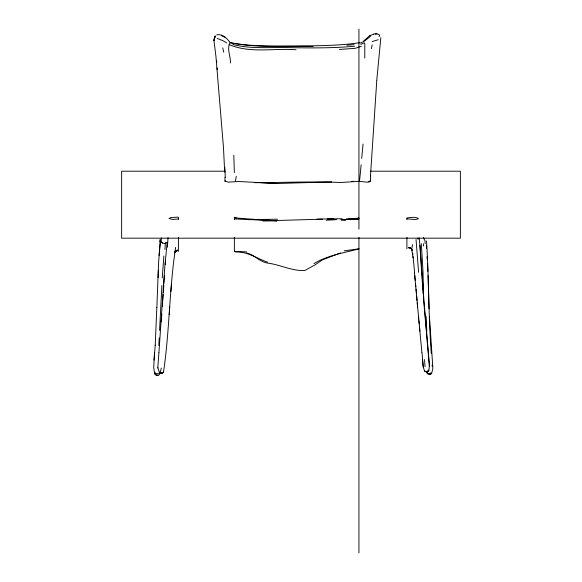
<?xml version="1.0" encoding="UTF-8"?>
<svg xmlns="http://www.w3.org/2000/svg" width="582" height="582" viewBox="0 0 582 582"><rect width="100%" height="100%" fill="white"/><g stroke="black" fill="none" stroke-linecap="round" stroke-linejoin="round"><path stroke-width="0.87" d="M331.747 181.868L276.988 183.497L238.489 181.497L228.559 182.159L224.95 181.191L224.965 177.212M364.761 58.047L364.805 44.108L364.332 42.893L360.796 44.399M160.348 372.495L159.01 374.946L157.969 375.441C156.347 375.586 154.07 374.241 154.674 372.364M421.324 243.669L423.027 271.932L423.667 300.894M234.35 172.57L233.819 155.263M156.842 307.594L155.212 345.155M370.479 180.798L370.669 175.495M161.33 237.863L161.199 241.174L162.334 243.036M159.708 372.822L161.563 373.382L163.484 372.218C169.675 330.925 169.224 288.577 175.648 247.328M156.849 307.652L158.588 262.547L160.326 240.06M158.057 277.65L158.369 270.143M158.922 352.67L157.787 367.977M161.905 285.413L159.563 330.481M380.854 37.612L376.758 80.323M163.833 285.107L163.389 292.79M162.233 278L163.877 255.971M158.93 352.539L164.728 267.807L167.15 242.323M167.441 247.205L168.002 237.616M158.799 345.512L159.213 337.982M154.055 360.113L155.227 345.097M163.92 283.398L164.4 275.701M376.765 80.68L370.479 175.917M154.499 352.627L153.713 367.686L154.63 373.68L154.776 372.436L155.94 373.593L159.293 373.746M162.371 306.467L162.669 302.196M162.793 300.479L163.251 294.499M159.075 255.447L160.421 241.908M169.195 314.636L169.755 306.91M165.193 264.592L165.514 260.365M161.221 321.846L161.84 314.164M170.89 291.495L171.53 283.769M361.698 158.428L363.066 144.001M361.153 164.793L359.647 180.027L359.05 181.3L341.016 182.479C312.243 181.3 283.463 182.581 254.712 182.697M427.37 371.09L428.701 370.974L429.334 366.318L423.754 301.36M164.939 249.511L165.361 242.89M235.361 181.439L236.285 176.375M371.403 48.655L372.16 44.865M215.435 36.099L214.758 36.557L213.958 40.485L215.937 56.41L223.495 147.784L224.681 172.185M412.594 244.636L411.685 249.031L413.104 257.913M379.078 36.681L379.733 35.073L376.976 33.902L375.288 34.047M162.553 372.924L160.108 372.727L161.338 368.079M174.469 252.843L177.255 250.762L177.495 249.984L174.505 251.97M426.657 371.221L427.297 373.637L428.803 374.422L430.454 374.393L431.633 373.455L432.877 368.297L429.436 316.259M313.189 46.48C285.522 45.36 257.331 48.451 230.086 42.661C226.514 48.866 230.821 56.287 230.414 62.951M425.136 243.676L425.02 240.832L423.369 237.507M430.454 374.393L430.92 373.331M358.934 218.854L358.73 219.283L341.074 219.785L345.461 220.389M406.898 218.854L414.762 219.472L416.938 219.312L418.458 218.461C415.053 216.519 410.63 217.595 406.898 217.915L406.898 219.632M428.963 370.108L427.464 371.985L426.417 372.189M216.737 35.066L216.991 34.738C222.935 33.865 226.995 38.448 230.254 42.697C251.875 46.669 274.107 45.985 296.063 46.16C317.197 45.614 338.6 45.913 359.494 42.704M159.999 240.766L160.239 242.148L163.055 243.203L165.528 243.603L166.401 242.505M341.074 219.785L356.14 218.395L357.188 219.05L356.744 219.312M363.43 41.206L369.868 35.495M224.95 181.191L225.503 180.74M370.45 36.404L363.772 41.598L360.069 43.133M427.115 372.786L428.447 373.579L429.48 373.673L430.622 372.924L431.633 373.455M161.563 373.382L163.484 372.218M358.934 248.907C343.787 252.886 327.615 255.345 313.887 263.639M358.934 248.82L344.26 250.835M369.774 35.706L373.593 34.2M340.514 252.937L322.457 259.834L314.746 265.072L304.713 270.514C291.662 271.125 279.935 264.519 267.167 263.028C259.186 261.565 254.269 254.501 246.404 252.995M361.415 46.291L355.122 48.35L339.262 49.441M372.138 41.562L378.227 39.743M359.05 181.3L366.798 182.173L370.247 181.62L370.487 181.155L369.934 180.704M427.297 373.637L427.792 373.498M358.934 217.915L356.14 218.395L357.566 219.159M178.405 218.941L172.599 219.458L168.991 218.497L170.73 217.632L177.088 217.122L178.405 217.304L178.405 219.436M234.364 218.941L276.988 220.804L262.933 221.015M427.952 371.258L425.129 371.687L424.496 370.887L423.318 367.147L422.015 352.867M408.775 248.056L410.55 247.881L408.535 247.365L411.685 249.031L412.456 250.631L411.023 248.565M354.656 46.24C332.293 48.262 309.784 48.051 287.341 47.593C269.211 47.142 250.58 49.121 232.851 44.494M248.165 219.749L253.476 219.305L276.988 220.804M346.916 45.214L354.096 44.632M351.673 218.701L346.428 219.028M373.695 34.003L376.94 33.756M352.139 219.138L358.934 218.614M326.16 220.243L336.527 219.64M157.868 375.172L155.794 374.837L154.659 373.629M351.673 181.402L353.601 181.3M322.435 219.174L277.687 220.483M327.426 218.963L342.201 218.73M259.055 219.494L277.549 219.196M316.884 219.138L333.544 218.774M225.161 171.203L121.631 171.203L121.631 238.176L460.369 238.176L460.369 171.203L370.465 171.203M296.071 49.754C274.006 48.015 249.984 53.66 229.126 44.559M276.988 183.497L258.757 182.508M246.593 251.868L235.623 251.642L234.364 251.184M253.476 219.305L238.453 218.17L234.364 217.304L234.364 219.436M353.841 218.585L357.188 219.05M175.968 250.551L177.255 250.762M267.589 262.14C256.786 258.59 247.241 251.22 235.244 251.897L234.364 251.373L234.364 237.369M159.352 372.196L160.035 372.458M217.137 38.39L223.081 40.784L226.74 42.944M221.604 35.713L224.863 37.255M424.496 370.887L425.486 371.389M234.75 217.421L236.154 218.25M160.108 372.727L159.184 372.029L157.889 367.708M429.48 373.673L429.967 374.444M214.758 36.557L215.231 37.364M407.065 238.023L406.898 237.616L406.898 248.907M222.761 47.884L223.728 52.227M165.412 242.934L165.528 243.603M412.718 253.177L412.893 254.88M413.075 256.575L414.646 273.009M415.504 283.514L415.839 286.744M432.106 365.03L432.266 366.653M418.523 316.673L418.756 319.096M418.916 320.711L419.236 323.941M422.488 359.982L423.172 367.075M429.581 366.471L424.009 301.454L420.022 245.32M417.229 302.924L417.592 306.961M419.527 327.171L419.891 331.209M416.065 289.167L416.414 293.212M416.625 295.641L417.025 300.494M419.36 237.951L423.129 294.106M421.899 352.728L414.464 272.885M423.39 243.734L423.572 246.062M426.999 256.669L427.173 259.099M414.821 275.432L415.177 280.277M418.611 272.347L416.043 239.464M424.547 359.567L425.049 366.689M418.007 237.791L418.116 239.449M217.086 67.847L217.202 69.636M160.057 239.369L160.239 242.148M431.298 353.63C428.403 316.121 428.985 278.472 426.519 240.948M224.87 167.325L225.299 177.51M427.53 263.959L427.901 271.423M426.315 245.168L426.482 248.543M429.05 308.824L428.068 275.592M426.81 331.514L426.177 316.601M216.671 60.797L216.73 62.456M368.959 181.293L368.973 182.006M358.934 29.1L358.934 229.163M358.934 237.347L358.934 552.9M178.405 237.369L178.405 251.373M215.005 36.062L213.958 40.485L215.005 36.062"/></g></svg>
